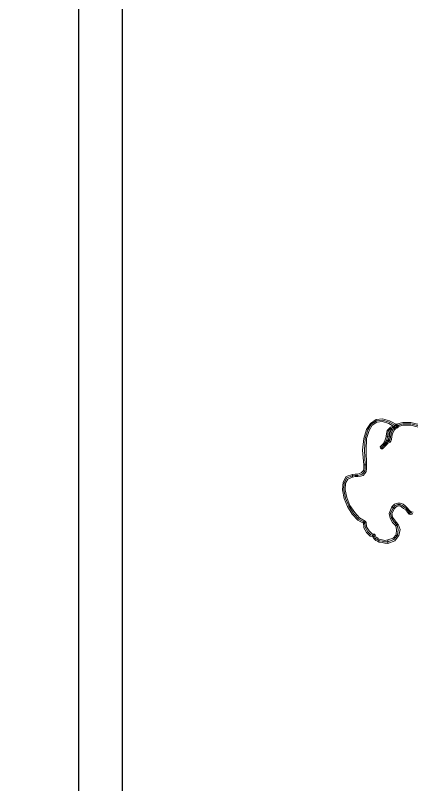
# Model space of a CAD drawing. Header units: millimetres. Extents: x -29311 to -3405, y 28913 to 42880.
# Drawn here: x -8642.9 to -8597.9, y 31383.8 to 31471.3 of the extents above; entities that cross this region are included whole.
import ezdxf

# ---------------------------------------------------------------- set-up
doc = ezdxf.new("R2010")
doc.units = ezdxf.units.MM
doc.layers.add('Duvar-200 cm', color=7, linetype='Continuous')
for name, color, linetype, lineweight in [('MIM_İnsan', 251, 'Continuous', 9), ('MIM_Selinoks', 251, 'Continuous', 9), ('tarama-betonarme', 252, 'Continuous', 13)]:
    doc.layers.add(name, color=color, linetype=linetype, lineweight=lineweight)

# ---------------------------------------------------------------- blocks, each defined once
blk = doc.blocks.new('160718_InsanKadın')
at = {"layer": 'MIM_İnsan', "flags": 128}
for points in [[(74.838, 30.613), (74.838, 30.613), (74.046, 30.315), (73.601, 29.719), (73.452, 29.023), (73.65, 28.427), (73.947, 28.626), (73.848, 29.023), (73.897, 29.619), (74.244, 30.017), (74.838, 30.216), (74.838, 30.216), (74.838, 30.613)], [(76.372, 29.868), (76.569, 29.768), (76.52, 29.917), (76.372, 30.116), (76.223, 30.265), (76.025, 30.365), (75.827, 30.464), (75.481, 30.514), (75.184, 30.563), (74.838, 30.613), (74.838, 30.216), (75.184, 30.265), (75.481, 30.216), (75.728, 30.166), (75.926, 30.066), (76.025, 29.967), (76.173, 29.917), (76.223, 29.818), (76.272, 29.669), (76.47, 29.57), (76.272, 29.669), (76.372, 29.57), (76.47, 29.57), (76.569, 29.619), (76.569, 29.768), (76.372, 29.868)], [(77.509, 28.378), (77.608, 28.229), (77.558, 28.825), (77.262, 29.371), (76.866, 29.768), (76.372, 29.868), (76.47, 29.57), (76.669, 29.47), (76.964, 29.172), (77.262, 28.725), (77.311, 28.229), (77.41, 28.079), (77.311, 28.229), (77.361, 28.129), (77.46, 28.079), (77.558, 28.129), (77.608, 28.229), (77.509, 28.378)], [(73.65, 28.427), (73.7, 28.427), (73.997, 28.03), (74.294, 27.632), (74.392, 27.185), (74.095, 26.639), (74.392, 26.44), (74.689, 27.185), (74.59, 27.732), (74.294, 28.229), (73.897, 28.626), (73.947, 28.626), (73.65, 28.427)], [(78.845, 22.764), (78.845, 22.764), (79.588, 23.013), (79.933, 23.659), (79.983, 24.503), (79.785, 25.496), (79.439, 26.391), (78.894, 27.285), (78.252, 27.98), (77.509, 28.378), (77.41, 28.079), (78.053, 27.682), (78.597, 27.086), (79.142, 26.291), (79.488, 25.397), (79.686, 24.503), (79.636, 23.758), (79.389, 23.311), (78.845, 23.062), (78.845, 23.062), (78.845, 22.764)], [(74.095, 26.639), (74.095, 26.639), (73.897, 26.44), (73.7, 26.341), (73.452, 26.341), (73.303, 26.44), (73.056, 26.639), (72.809, 26.788), (72.611, 27.036), (72.463, 27.235), (72.166, 27.036), (72.413, 26.838), (72.611, 26.589), (72.859, 26.341), (73.106, 26.142), (73.452, 26.043), (73.7, 26.043), (74.095, 26.142), (74.392, 26.44), (74.392, 26.44), (74.095, 26.639)], [(77.558, 21.672), (77.558, 21.672), (77.558, 22.069), (77.608, 22.317), (77.756, 22.466), (77.855, 22.566), (78.053, 22.665), (78.252, 22.715), (78.548, 22.715), (78.845, 22.764), (78.845, 23.062), (78.548, 23.013), (78.252, 23.013), (77.955, 22.963), (77.658, 22.864), (77.46, 22.665), (77.311, 22.417), (77.262, 22.069), (77.262, 21.672), (77.262, 21.672), (77.558, 21.672)], [(73.749, 17.449), (73.7, 17.151), (74.639, 16.654), (75.431, 16.456), (76.173, 16.505), (76.816, 16.952), (77.262, 17.648), (77.558, 18.691), (77.707, 19.983), (77.558, 21.672), (77.262, 21.672), (77.311, 19.983), (77.262, 18.691), (76.964, 17.747), (76.619, 17.151), (76.074, 16.803), (75.431, 16.754), (74.739, 16.952), (73.897, 17.449), (73.848, 17.151), (73.897, 17.449), (73.749, 17.449), (73.65, 17.4), (73.601, 17.251), (73.7, 17.151), (73.749, 17.449)], [(74.739, 18.79), (74.689, 18.79), (74.887, 18.89), (75.036, 18.989), (75.184, 19.188), (75.63, 19.536), (75.431, 19.834), (74.986, 19.387), (74.838, 19.188), (74.788, 19.188), (74.59, 19.089), (74.541, 19.089), (74.739, 18.79)], [(75.63, 19.536), (75.431, 19.834), (75.036, 19.436), (74.838, 18.939), (74.739, 18.592), (74.639, 18.393), (75.036, 18.393), (75.036, 18.492), (75.134, 18.84), (75.333, 19.238), (75.63, 19.536), (75.431, 19.834), (75.63, 19.536), (75.728, 19.635), (75.678, 19.784), (75.58, 19.834), (75.431, 19.834), (75.63, 19.536)], [(70.83, 17.201), (70.83, 17.201), (72.215, 16.853), (73.155, 16.853), (73.848, 17.052), (74.392, 17.499), (74.59, 17.996), (74.689, 18.443), (74.739, 18.79), (74.739, 18.79), (74.541, 19.089), (74.442, 18.79), (74.392, 18.443), (74.294, 18.095), (74.095, 17.698), (73.749, 17.35), (73.155, 17.151), (72.215, 17.151), (70.929, 17.499), (70.929, 17.499), (70.83, 17.201)], [(74.639, 18.393), (74.639, 18.393), (74.689, 18.145), (74.639, 17.946), (74.442, 17.698), (73.749, 17.449), (73.848, 17.151), (74.541, 17.4), (74.936, 17.747), (74.986, 18.145), (75.036, 18.393), (75.036, 18.393), (74.639, 18.393)]]:
    blk.add_lwpolyline(points, close=True, dxfattribs=at)
for points in [[(72.017, 27.185), (72.314, 27.136), (72.512, 26.937), (72.711, 26.689), (72.958, 26.49), (73.205, 26.291), (73.452, 26.192), (73.7, 26.192), (73.997, 26.291), (74.244, 26.54), (74.541, 27.185), (74.442, 27.682), (74.145, 28.129), (73.798, 28.527), (73.65, 29.023), (73.749, 29.669), (74.145, 30.166), (74.838, 30.414), (75.184, 30.414), (75.481, 30.365), (75.778, 30.315), (75.975, 30.216), (76.124, 30.116), (76.272, 30.017), (76.372, 29.868), (76.421, 29.719), (76.767, 29.619), (77.113, 29.272), (77.41, 28.775), (77.46, 28.229), (78.152, 27.831), (78.746, 27.185), (79.291, 26.341), (79.636, 25.447), (79.835, 24.503), (79.785, 23.708), (79.488, 23.162), (78.845, 22.913), (78.548, 22.864), (78.252, 22.864), (78.004, 22.814), (77.756, 22.715), (77.608, 22.566), (77.46, 22.367), (77.41, 22.069), (77.41, 21.672), (77.509, 19.983), (77.41, 18.691), (77.113, 17.698), (76.717, 17.052), (76.124, 16.654), (75.431, 16.605), (74.689, 16.803), (73.798, 17.3), (74.491, 17.549), (74.788, 17.847), (74.838, 18.145), (74.838, 18.393), (74.887, 18.542), (74.986, 18.89), (75.184, 19.337), (75.53, 19.685), (75.085, 19.287), (74.936, 19.089), (74.838, 19.039), (74.639, 18.939), (74.59, 18.79), (74.541, 18.443), (74.442, 18.045), (74.244, 17.598), (73.798, 17.201), (73.155, 17.002), (72.215, 17.002), (70.88, 17.35)], [(71.968, 27.036), (72.314, 26.987), (72.166, 27.036), (72.314, 26.937), (72.463, 26.987), (72.512, 27.136), (72.463, 27.285), (72.314, 27.334), (72.463, 27.235), (72.463, 27.235), (72.314, 27.285), (72.067, 27.334)]]:
    blk.add_lwpolyline(points, dxfattribs=at)

msp = doc.modelspace()

# ---------------------------------------------------------------- hatches: boundary and pattern name
at = {"layer": 'tarama-betonarme'}
h = msp.add_hatch(dxfattribs=at)
h.set_pattern_fill('ANSI35', color=256, scale=25, style=0)
h.set_pattern_definition([(45, (-57572.966, 45834.01), (-4.4194174, 4.4194174), []), (45, (-57568.547, 45834.01), (-4.4194174, 4.4194174), [7.8125, -1.5625, 0, -1.5625])])
edge = h.paths.add_edge_path()
edge.add_line((-9087.641, 31539.762), (-9087.641, 31459.762))
edge.add_line((-9087.641, 31459.762), (-9167.641, 31459.762))
edge.add_line((-9167.641, 31459.762), (-9167.641, 31539.762))
h.paths.add_polyline_path([(-8337.641, 31539.762), (-8257.641, 31539.762), (-8257.641, 31459.762), (-8337.641, 31459.762)])

# ---------------------------------------------------------------- linework, layer by layer
at = {"layer": 'Duvar-200 cm'}
msp.add_lwpolyline([(-8630.739, 31571.262), (-8635.739, 31571.262), (-8635.739, 31084.762), (-8630.739, 31084.762)], close=True, dxfattribs=at)

# ---------------------------------------------------------------- block references
at = {"layer": 'MIM_Selinoks', "rotation": 179.9999999999886}
msp.add_blockref('160718_InsanKadın', (-8525.739, 31441.827), dxfattribs=at)

doc.saveas('drawing.dxf')
